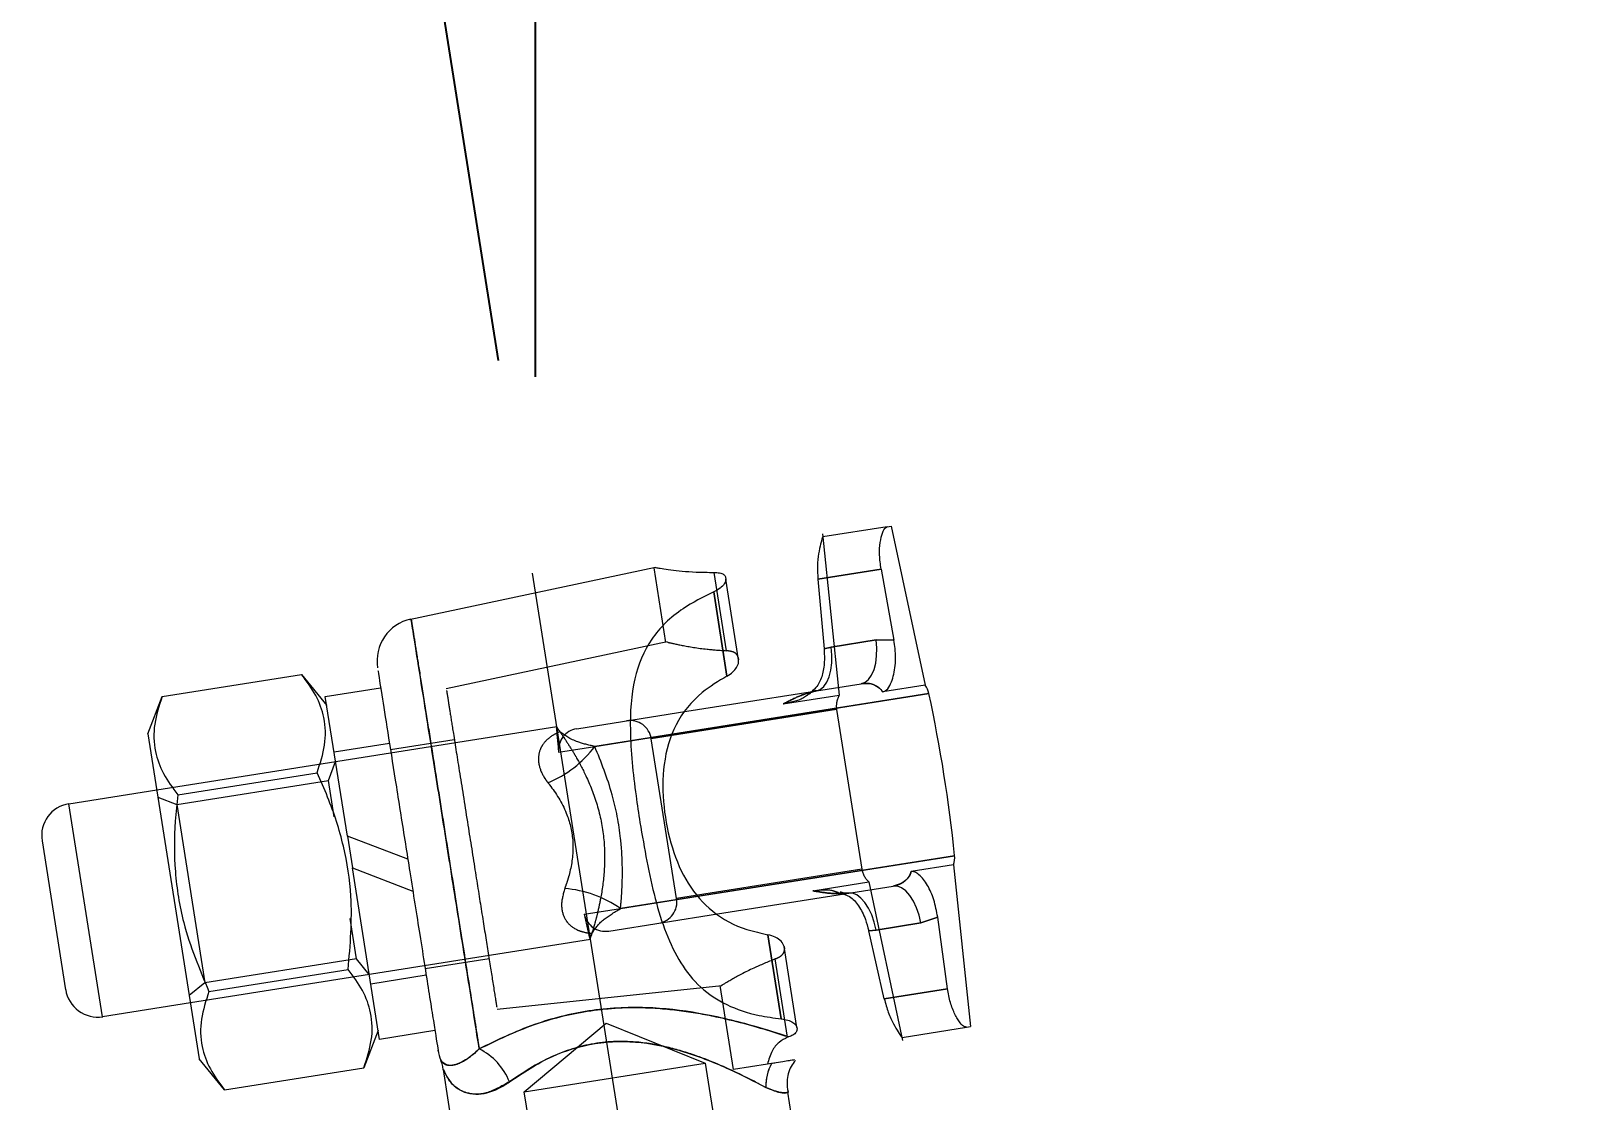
# Model space of a CAD drawing. Header units: millimetres. Extents: x 89051 to 218395, y -330386 to -125649.
# Drawn here: x 91336.1 to 91408.5, y -126572 to -126522.4 of the extents above; entities that cross this region are included whole.
import ezdxf

# ---------------------------------------------------------------- set-up
doc = ezdxf.new("R2010")
doc.units = ezdxf.units.MM
doc.header["$LTSCALE"] = 13
for name, pattern in [('ACAD_ISO04W100', [30, 24, -3, 0, -3]), ('CENTER', [50.8, 31.75, -6.35, 6.35, -6.35]), ('HIDDEN', [9.525, 6.35, -3.175])]:
    doc.linetypes.add(name, pattern=pattern)
doc.layers.get('0').update_dxf_attribs({"color": 1, "linetype": 'CENTER'})
doc.layers.add('标注、文本', color=3, linetype='Continuous', lineweight=25)
doc.styles.get("Standard").update_dxf_attribs({"font": 'gbenor.shx', "bigfont": 'gbcbig.shx'})
doc.dimstyles.new('1-15', dxfattribs={"dimscale": 20, "dimtxt": 3.5, "dimasz": 2, "dimexe": 1.5, "dimexo": 0.5, "dimgap": 0.5, "dimtad": 1, "dimtoh": 1, "dimdec": 1, "dimdsep": 46, "dimtxsty": 'Standard', "dimcen": 2.5, "dimclrd": 3, "dimclre": 3, "dimclrt": 3, "dimadec": 0, "dimazin": 2, "dimtfac": 1, "dimtdec": 1, "dimtmove": 0, "dimatfit": 2, "dimfxl": 1, "dimarcsym": 0})

# ---------------------------------------------------------------- blocks, each defined once
blk = doc.blocks.new('125506')
at = {"color": 7, "linetype": 'HIDDEN', "lineweight": 0}
for p, q in [((72065.296, -123500.354), (72065.819, -123505.336)), ((72060.46, -123503.709), (72060.094, -123501.402)), ((72067.109, -123501.441), (72065.155, -123501.751)), ((72062.328, -123503.966), (72061.945, -123501.544)), ((72062.301, -123501.697), (72062.309, -123501.748)), ((72062.346, -123504.749), (72061.934, -123502.147)), ((72053.666, -123505.135), (72060.499, -123503.683)), ((72065.348, -123503.902), (72065.57, -123503.851)), ((72065.57, -123503.851), (72066.956, -123503.632)), ((72066.956, -123503.632), (72067.507, -123503.643)), ((72062.694, -123504.179), (72062.705, -123504.245)), ((72051.54, -123504.496), (72051.54, -123504.497)), ((72068.589, -123505.29), (72058.259, -123506.926)), ((72064.088, -123505.61), (72065.819, -123505.336)), ((72057.699, -123506.378), (72061.108, -123505.837)), ((72065.734, -123505.78), (72060.006, -123506.687)), ((72065.734, -123505.78), (72066.517, -123510.718)), ((72044.712, -123508.266), (72057.086, -123506.306)), ((72050.196, -123507.093), (72051.908, -123506.822)), ((72051.939, -123507.02), (72053.915, -123506.707)), ((72058.259, -123506.926), (72060.652, -123506.547)), ((72060.788, -123511.626), (72060.006, -123506.687)), ((72057.14, -123507.103), (72058.259, -123506.926)), ((72050.019, -123507.973), (72050.243, -123507.39)), ((72045.331, -123508.716), (72050.019, -123507.973)), ((72050.197, -123509.099), (72050.019, -123507.973)), ((72044.748, -123508.492), (72045.331, -123508.716)), ((72045.331, -123508.716), (72046.205, -123514.231)), ((72069.383, -123510.302), (72059.053, -123511.938)), ((72066.517, -123510.718), (72060.788, -123511.626)), ((72065.003, -123511.389), (72066.735, -123511.114)), ((72066.735, -123511.114), (72067.776, -123516.014)), ((72059.053, -123511.938), (72061.456, -123511.557)), ((72057.934, -123512.115), (72059.053, -123511.938)), ((72058.689, -123512.633), (72062.049, -123512.101)), ((72050.893, -123513.488), (72050.696, -123512.245)), ((72066.956, -123512.603), (72066.729, -123512.623)), ((72068.342, -123512.383), (72066.956, -123512.603)), ((72068.862, -123512.202), (72068.342, -123512.383)), ((72058.129, -123512.89), (72045.755, -123514.85)), ((72064.025, -123515.347), (72063.613, -123512.746)), ((72064.109, -123513.114), (72064.12, -123513.18)), ((72050.893, -123513.488), (72046.205, -123514.231)), ((72051.286, -123513.974), (72050.893, -123513.488)), ((72054.989, -123513.489), (72053.014, -123513.802)), ((72064.221, -123515.918), (72063.837, -123513.496)), ((72053.045, -123513.999), (72051.333, -123514.271)), ((72046.205, -123514.231), (72045.719, -123514.624)), ((72062.185, -123514.331), (72055.238, -123515.061)), ((72062.551, -123516.915), (72062.14, -123514.318)), ((72067.211, -123514.729), (72069.165, -123514.419)), ((72056.079, -123517.602), (72058.611, -123515.478)), ((72058.611, -123515.478), (72061.676, -123516.716)), ((72064.505, -123515.611), (72064.513, -123515.662)), ((72056.079, -123517.602), (72061.676, -123516.716)), ((72061.676, -123516.716), (72063.24, -123526.593)), ((72063.596, -123516.749), (72062.551, -123516.915)), ((72057.644, -123527.479), (72056.079, -123517.602))]:
    blk.add_line(p, q, dxfattribs=at)
at = {"color": 7, "linetype": 'Continuous', "lineweight": 15}
for p, q in [((72067.301, -123500.132), (72065.308, -123500.447)), ((72067.301, -123500.132), (72067.425, -123500.112)), ((72067.425, -123500.112), (72068.47, -123505.03)), ((72052.522, -123502.996), (72060.136, -123501.377)), ((72065.155, -123501.751), (72067.109, -123501.441)), ((72067.109, -123501.441), (72067.507, -123503.643)), ((72062.301, -123501.697), (72062.309, -123501.748)), ((72062.705, -123504.245), (72062.309, -123501.748)), ((72065.155, -123501.751), (72065.348, -123503.902)), ((72061.934, -123502.147), (72062.346, -123504.749)), ((72065.57, -123503.851), (72065.348, -123503.902)), ((72066.956, -123503.632), (72065.57, -123503.851)), ((72067.507, -123503.643), (72066.956, -123503.632)), ((72044.883, -123505.378), (72049.188, -123504.696)), ((72049.188, -123504.696), (72049.969, -123505.661)), ((72044.438, -123506.537), (72044.883, -123505.378)), ((72049.925, -123505.381), (72051.637, -123505.11)), ((72050.608, -123509.694), (72049.925, -123505.381)), ((72061.108, -123505.837), (72066.496, -123504.984)), ((72068.47, -123505.03), (72067.161, -123505.238)), ((72044.438, -123506.537), (72046.029, -123516.579)), ((72045.365, -123508.42), (72049.67, -123507.738)), ((72041.998, -123508.695), (72044.712, -123508.266)), ((72050.608, -123509.694), (72050.765, -123510.682)), ((72052.477, -123510.411), (72050.608, -123509.694)), ((72041.167, -123509.84), (72041.897, -123514.449)), ((72050.765, -123510.682), (72052.633, -123511.399)), ((72051.604, -123515.983), (72050.765, -123510.682)), ((72069.35, -123510.586), (72068.041, -123510.793)), ((72069.35, -123510.586), (72069.876, -123515.586)), ((72062.049, -123512.101), (72067.487, -123511.24)), ((72066.729, -123512.623), (72066.956, -123512.603)), ((72067.211, -123514.729), (72066.729, -123512.623)), ((72066.956, -123512.603), (72068.342, -123512.383)), ((72068.342, -123512.383), (72068.862, -123512.202)), ((72069.165, -123514.419), (72068.862, -123512.202)), ((72063.613, -123512.746), (72064.025, -123515.347)), ((72064.505, -123515.611), (72064.109, -123513.114)), ((72046.328, -123514.502), (72050.633, -123513.82)), ((72069.165, -123514.419), (72067.211, -123514.729)), ((72045.755, -123514.85), (72043.041, -123515.28)), ((72051.56, -123515.703), (72051.115, -123516.862)), ((72053.316, -123515.711), (72051.604, -123515.983)), ((72064.252, -123515.907), (72064.221, -123515.918)), ((72064.505, -123515.611), (72064.513, -123515.662)), ((72067.759, -123515.921), (72069.751, -123515.606)), ((72069.751, -123515.606), (72069.876, -123515.586)), ((72046.81, -123517.543), (72046.029, -123516.579)), ((72046.81, -123517.543), (72051.115, -123516.862)), ((72054.565, -123523.168), (72053.575, -123516.918)), ((72063.721, -123516.73), (72063.596, -123516.749)), ((72064.214, -123517.61), (72064.836, -123521.541))]:
    blk.add_line(p, q, dxfattribs=at)
at = {"color": 8, "linetype": 'Continuous', "lineweight": 15}
for p, q in [((72060.652, -123506.547), (72068.589, -123505.29)), ((72043.041, -123515.28), (72041.998, -123508.695)), ((72061.456, -123511.557), (72069.383, -123510.302))]:
    blk.add_line(p, q, dxfattribs=at)
at = {"color": 7, "linetype": 'Continuous', "lineweight": 15, "flags": 128}
for points in [[(72065.11, -123505.204), (72065.231, -123505.16), (72065.339, -123505.071), (72065.432, -123504.94), (72065.506, -123504.77), (72065.558, -123504.569), (72065.587, -123504.343), (72065.591, -123504.101), (72065.57, -123503.851)], [(72066.496, -123504.984), (72066.617, -123504.941), (72066.725, -123504.852), (72066.818, -123504.72), (72066.892, -123504.551), (72066.944, -123504.35), (72066.973, -123504.124), (72066.977, -123503.882), (72066.956, -123503.632)], [(72066.956, -123512.603), (72066.899, -123512.359), (72066.82, -123512.13), (72066.723, -123511.924), (72066.612, -123511.749), (72066.489, -123511.611), (72066.36, -123511.514), (72066.229, -123511.463), (72066.101, -123511.459)], [(72068.342, -123512.383), (72068.285, -123512.139), (72068.206, -123511.91), (72068.109, -123511.705), (72067.997, -123511.529), (72067.875, -123511.391), (72067.746, -123511.295), (72067.615, -123511.243), (72067.487, -123511.24)]]:
    blk.add_lwpolyline(points, dxfattribs=at)
at = {"color": 7, "linetype": 'HIDDEN', "lineweight": 0, "flags": 128}
for points in [[(72065.11, -123505.204), (72065.231, -123505.16), (72065.339, -123505.071), (72065.432, -123504.94), (72065.506, -123504.77), (72065.558, -123504.569), (72065.587, -123504.343), (72065.591, -123504.101), (72065.57, -123503.851)], [(72066.496, -123504.984), (72066.617, -123504.941), (72066.725, -123504.852), (72066.818, -123504.72), (72066.892, -123504.551), (72066.944, -123504.35), (72066.973, -123504.124), (72066.977, -123503.882), (72066.956, -123503.632)], [(72066.956, -123512.603), (72066.899, -123512.359), (72066.82, -123512.13), (72066.723, -123511.924), (72066.612, -123511.749), (72066.489, -123511.611), (72066.36, -123511.514), (72066.229, -123511.463), (72066.101, -123511.459)], [(72068.342, -123512.383), (72068.285, -123512.139), (72068.206, -123511.91), (72068.109, -123511.705), (72067.997, -123511.529), (72067.875, -123511.391), (72067.746, -123511.295), (72067.615, -123511.243), (72067.487, -123511.24)]]:
    blk.add_lwpolyline(points, dxfattribs=at)
at = {"color": 7, "linetype": 'Continuous', "lineweight": 15}
for centre, radius, start, end in [((72052.857, -123504.288), 1.333, 102.2626, 189.0001), ((72067.937, -123505.431), 0.667, 12.1944, 36.9344), ((72024.086, -123514.907), 45.53, 5.8056, 12.1944), ((72042.155, -123509.683), 1, 99, 189), ((72068.719, -123510.369), 0.667, 341.0656, 5.8056), ((72042.885, -123514.292), 1, 189, 279), ((72054.73, -123516.117), 1.333, 189, 202.4706), ((72053.841, -123517.985), 1.905, 21.2798, 63.724), ((72065.094, -123517.448), 1.55, 152.3884, 180.7455)]:
    blk.add_arc(centre, radius, start, end, dxfattribs=at)
at = {"color": 7, "linetype": 'HIDDEN', "lineweight": 0}
for centre, radius, start, end in [((72066.393, -123505.675), 0.667, 149.357, 189), ((72102.436, -123502.498), 45.53, 184.8484, 185.8056), ((72059.347, -123506.791), 0.667, 9, 99), ((72057.803, -123507.036), 0.667, 99, 185.8056), ((72055.468, -123504.819), 3.497, 292.5748, 322.9518), ((72067.175, -123510.614), 0.667, 189, 228.643), ((72057.05, -123514.804), 3.497, 55.0482, 85.4252), ((72060.13, -123511.73), 0.667, 279, 9), ((72058.585, -123511.974), 0.667, 192.1944, 279), ((72102.436, -123502.498), 45.53, 192.1944, 193.1475), ((72053.841, -123517.985), 1.905, 21.2798, 63.724), ((72065.094, -123517.448), 1.55, 152.3884, 180.7455)]:
    blk.add_arc(centre, radius, start, end, dxfattribs=at)
at = {"color": 7, "linetype": 'Continuous', "lineweight": 15, "extrusion": (-6.43376e-16, -1.01901e-16, -1)}
for centre, start_param, end_param in [((72065.517, -123501.764), 4.711438, 4.712389), ((72067.55, -123514.604), 1.570796, 1.571747)]:
    blk.add_ellipse(centre, major_axis=(2.634, 0.417), ratio=0.5, start_param=start_param, end_param=end_param, dxfattribs=at)
at = {"color": 7, "linetype": 'Continuous', "lineweight": 15}
for points, knots in [([(72065.306, -123500.448), (72065.303, -123500.454), (72065.297, -123500.47), (72065.242, -123500.638), (72065.175, -123500.951), (72065.133, -123501.334), (72065.148, -123501.613), (72065.155, -123501.751)], [0, 0, 0, 0, 0.15553, 0.390958, 0.598532, 0.800532, 1, 1, 1, 1]), ([(72067.109, -123501.441), (72067.09, -123501.294), (72067.05, -123500.998), (72067.077, -123500.603), (72067.149, -123500.306), (72067.233, -123500.159), (72067.283, -123500.139), (72067.301, -123500.132)], [0, 0, 0, 0, 0.219315, 0.438629, 0.657824, 0.877172, 1, 1, 1, 1]), ([(72060.14, -123501.395), (72060.137, -123501.395), (72060.13, -123501.394), (72060.571, -123501.463), (72061.225, -123501.534), (72061.754, -123501.542), (72061.945, -123501.544)], [0, 0, 0, 0, 0.199016, 0.505149, 0.821936, 1, 1, 1, 1]), ([(72062.309, -123501.748), (72062.306, -123501.788), (72062.301, -123501.867), (72062.183, -123502.002), (72062.044, -123502.097), (72061.951, -123502.14), (72061.934, -123502.147)], [0, 0, 0, 0, 0.311905, 0.623821, 0.931284, 1, 1, 1, 1]), ([(72061.945, -123501.544), (72062.006, -123501.547), (72062.128, -123501.553), (72062.248, -123501.602), (72062.293, -123501.656), (72062.3, -123501.692), (72062.301, -123501.697)], [0, 0, 0, 0, 0.309294, 0.618055, 0.94119, 1, 1, 1, 1]), ([(72061.934, -123502.147), (72061.606, -123502.311), (72060.822, -123502.701), (72059.938, -123503.575), (72059.413, -123504.839), (72059.309, -123506.476), (72059.466, -123508.03), (72059.612, -123509), (72059.654, -123509.274)], [0, 0, 0, 0, 0.128291, 0.306114, 0.486238, 0.683626, 0.910693, 1, 1, 1, 1]), ([(72065.348, -123503.902), (72065.355, -123504.058), (72065.369, -123504.369), (72065.287, -123504.787), (72065.131, -123505.107), (72064.956, -123505.238), (72064.878, -123505.296)], [0, 0, 0, 0, 0.260672, 0.521157, 0.787349, 1, 1, 1, 1]), ([(72067.161, -123505.238), (72067.202, -123505.221), (72067.307, -123505.178), (72067.449, -123504.922), (72067.56, -123504.506), (72067.565, -123504.021), (72067.52, -123503.727), (72067.507, -123503.643)], [0, 0, 0, 0, 0.0997822, 0.2577358, 0.5631336, 0.8761849, 1, 1, 1, 1]), ([(72062.346, -123504.749), (72062.41, -123504.708), (72062.536, -123504.627), (72062.657, -123504.474), (72062.711, -123504.344), (72062.706, -123504.27), (72062.705, -123504.245)], [0, 0, 0, 0, 0.267328, 0.533113, 0.842483, 1, 1, 1, 1]), ([(72049.67, -123507.738), (72049.764, -123507.452), (72049.954, -123506.875), (72049.929, -123506.068), (72049.662, -123505.336), (72049.347, -123504.911), (72049.188, -123504.696)], [0, 0, 0, 0, 0.264604, 0.534947, 0.765343, 1, 1, 1, 1]), ([(72051.553, -123504.58), (72051.553, -123504.581), (72051.553, -123504.583), (72051.674, -123505.346), (72051.868, -123506.569), (72052.116, -123508.134), (72052.35, -123509.614), (72052.599, -123511.185), (72052.811, -123512.52), (72053.005, -123513.749), (72053.144, -123514.627), (72053.26, -123515.359), (72053.37, -123516.054), (72053.432, -123516.445), (72053.412, -123516.315), (72053.411, -123516.31)], [0, 0, 0, 0, 0.083522, 0.193798, 0.292408, 0.3841, 0.476004, 0.519801, 0.621136, 0.679781, 0.738475, 0.802606, 0.866782, 0.994951, 1, 1, 1, 1]), ([(72062.346, -123504.749), (72062.08, -123504.909), (72061.423, -123505.307), (72060.709, -123506.2), (72060.348, -123507.433), (72060.354, -123508.777), (72060.615, -123510.074), (72061.107, -123511.212), (72061.873, -123512.087), (72062.759, -123512.559), (72063.393, -123512.698), (72063.613, -123512.746)], [0, 0, 0, 0, 0.089615, 0.221363, 0.348002, 0.468039, 0.583548, 0.696763, 0.813445, 0.935236, 1, 1, 1, 1]), ([(72044.883, -123505.378), (72044.789, -123505.664), (72044.599, -123506.241), (72044.624, -123507.048), (72044.891, -123507.78), (72045.206, -123508.205), (72045.365, -123508.42)], [0, 0, 0, 0, 0.264604, 0.534947, 0.765343, 1, 1, 1, 1]), ([(72066.496, -123504.984), (72066.582, -123504.977), (72066.747, -123504.964), (72066.974, -123505.046), (72067.103, -123505.155), (72067.153, -123505.227), (72067.161, -123505.238)], [0, 0, 0, 0, 0.33564, 0.650076, 0.94656, 1, 1, 1, 1]), ([(72050.633, -123513.82), (72050.697, -123513.063), (72050.805, -123511.787), (72050.522, -123509.988), (72050.113, -123508.722), (72049.782, -123507.987), (72049.67, -123507.738)], [0, 0, 0, 0, 0.363593, 0.612792, 0.86871, 1, 1, 1, 1]), ([(72045.365, -123508.42), (72045.335, -123508.691), (72045.249, -123509.48), (72045.249, -123510.809), (72045.532, -123512.609), (72046.033, -123513.802), (72046.328, -123514.502)], [0, 0, 0, 0, 0.131291, 0.380797, 0.636406, 1, 1, 1, 1]), ([(72059.654, -123509.274), (72059.793, -123510.079), (72060.003, -123511.288), (72060.444, -123512.709), (72060.891, -123513.644), (72061.503, -123514.401), (72062.314, -123514.943), (72063.183, -123515.236), (72063.792, -123515.316), (72064.025, -123515.347)], [0, 0, 0, 0, 0.261736, 0.392969, 0.524295, 0.655604, 0.786629, 0.918439, 1, 1, 1, 1]), ([(72068.041, -123510.793), (72068.037, -123510.806), (72068.011, -123510.889), (72067.922, -123511.033), (72067.732, -123511.181), (72067.57, -123511.219), (72067.487, -123511.24)], [0, 0, 0, 0, 0.05344, 0.349924, 0.66436, 1, 1, 1, 1]), ([(72068.862, -123512.202), (72068.828, -123512.02), (72068.759, -123511.656), (72068.555, -123511.206), (72068.344, -123510.93), (72068.162, -123510.796), (72068.077, -123510.794), (72068.041, -123510.793)], [0, 0, 0, 0, 0.272264, 0.543354, 0.806307, 0.917665, 1, 1, 1, 1]), ([(72065.831, -123511.46), (72065.937, -123511.486), (72066.17, -123511.544), (72066.427, -123511.84), (72066.622, -123512.22), (72066.697, -123512.503), (72066.729, -123512.623)], [0, 0, 0, 0, 0.231812, 0.512298, 0.79357, 1, 1, 1, 1]), ([(72064.109, -123513.114), (72064.087, -123513.057), (72064.046, -123512.95), (72063.862, -123512.814), (72063.693, -123512.768), (72063.613, -123512.746)], [0, 0, 0, 0, 0.3698867, 0.7034555, 1, 1, 1, 1]), ([(72051.115, -123516.862), (72051.209, -123516.576), (72051.399, -123515.999), (72051.374, -123515.192), (72051.107, -123514.46), (72050.792, -123514.035), (72050.633, -123513.82)], [0, 0, 0, 0, 0.264604, 0.534947, 0.765343, 1, 1, 1, 1]), ([(72046.328, -123514.502), (72046.234, -123514.788), (72046.044, -123515.365), (72046.069, -123516.171), (72046.336, -123516.904), (72046.651, -123517.329), (72046.81, -123517.543)], [0, 0, 0, 0, 0.264604, 0.534947, 0.765343, 1, 1, 1, 1]), ([(72069.751, -123515.606), (72069.713, -123515.597), (72069.637, -123515.58), (72069.472, -123515.371), (72069.314, -123515.048), (72069.211, -123514.708), (72069.176, -123514.49), (72069.165, -123514.419)], [0, 0, 0, 0, 0.226703, 0.453689, 0.674639, 0.893771, 1, 1, 1, 1]), ([(72064.252, -123515.907), (72063.912, -123515.797), (72063.122, -123515.54), (72061.595, -123515.163), (72059.832, -123514.953), (72058.067, -123515.045), (72056.249, -123515.51), (72055.234, -123516.008), (72054.685, -123516.277)], [0, 0, 0, 0, 0.139514, 0.3243, 0.481762, 0.645733, 0.808421, 1, 1, 1, 1]), ([(72067.211, -123514.729), (72067.249, -123514.871), (72067.326, -123515.156), (72067.493, -123515.515), (72067.644, -123515.77), (72067.741, -123515.902), (72067.752, -123515.916), (72067.756, -123515.922)], [0, 0, 0, 0, 0.212122, 0.424388, 0.632518, 0.834235, 1, 1, 1, 1]), ([(72064.025, -123515.347), (72064.096, -123515.359), (72064.238, -123515.382), (72064.396, -123515.458), (72064.484, -123515.538), (72064.499, -123515.592), (72064.505, -123515.611)], [0, 0, 0, 0, 0.271472, 0.541974, 0.837873, 1, 1, 1, 1]), ([(72064.221, -123515.918), (72064.128, -123515.964), (72063.933, -123516.061), (72063.712, -123516.35), (72063.637, -123516.609), (72063.596, -123516.749)], [0, 0, 0, 0, 0.292573, 0.614726, 1, 1, 1, 1]), ([(72064.513, -123515.662), (72064.51, -123515.695), (72064.505, -123515.761), (72064.403, -123515.846), (72064.297, -123515.889), (72064.252, -123515.907)], [0, 0, 0, 0, 0.366385, 0.73366, 1, 1, 1, 1]), ([(72055.617, -123517.294), (72056.036, -123517.013), (72056.793, -123516.505), (72058.26, -123516.038), (72059.709, -123516.027), (72061.138, -123516.363), (72062.507, -123516.922), (72063.192, -123517.283), (72063.544, -123517.468)], [0, 0, 0, 0, 0.182869, 0.330834, 0.479144, 0.627187, 0.808681, 1, 1, 1, 1]), ([(72053.571, -123516.919), (72053.569, -123516.898), (72053.562, -123516.822), (72053.534, -123516.724), (72053.506, -123516.65), (72053.497, -123516.626)], [0, 0, 0, 0, 0.208467, 0.750038, 1, 1, 1, 1]), ([(72064.435, -123516.616), (72064.421, -123516.619), (72064.396, -123516.623), (72064.031, -123516.68), (72063.77, -123516.722), (72063.721, -123516.73)], [0, 0, 0, 0, 0.4993083, 0.9062927, 1, 1, 1, 1]), ([(72064.46, -123516.634), (72064.415, -123516.693), (72064.272, -123516.882), (72064.176, -123517.233), (72064.217, -123517.501), (72064.233, -123517.608)], [0, 0, 0, 0, 0.216465, 0.685811, 1, 1, 1, 1])]:
    blk.add_open_spline(points, degree=3, knots=knots, dxfattribs=at)
at = {"color": 8, "linetype": 'Continuous', "lineweight": 15}
for points, knots in [([(72054.685, -123516.277), (72054.639, -123515.989), (72054.553, -123515.446), (72054.381, -123514.359), (72054.198, -123513.204), (72054.002, -123511.963), (72053.813, -123510.771), (72053.567, -123509.218), (72053.276, -123507.382), (72052.973, -123505.471), (72052.736, -123503.971), (72052.618, -123503.229), (72052.579, -123502.978), (72052.583, -123503.004), (72052.584, -123503.011)], [0, 0, 0, 0, 0.08065, 0.152535, 0.227178, 0.290918, 0.356985, 0.413245, 0.530447, 0.64536, 0.766539, 0.899876, 0.972415, 1, 1, 1, 1]), ([(72054.685, -123516.277), (72054.618, -123516.339), (72054.391, -123516.553), (72054.004, -123516.769), (72053.646, -123516.825), (72053.494, -123516.619), (72053.499, -123516.624), (72053.5, -123516.625)], [0, 0, 0, 0, 0.089163, 0.303876, 0.580335, 0.922227, 1, 1, 1, 1]), ([(72053.579, -123516.918), (72053.577, -123516.912), (72053.573, -123516.902), (72053.604, -123516.98), (72053.703, -123517.191), (72053.991, -123517.533), (72054.501, -123517.74), (72055.146, -123517.601), (72055.507, -123517.365), (72055.617, -123517.294)], [0, 0, 0, 0, 0.033425, 0.063804, 0.220681, 0.380977, 0.663809, 0.897661, 1, 1, 1, 1]), ([(72063.544, -123517.468), (72063.691, -123517.525), (72064.099, -123517.681), (72064.169, -123517.638), (72064.213, -123517.61)], [0, 0, 0, 0, 0.360768, 1, 1, 1, 1])]:
    blk.add_open_spline(points, degree=3, knots=knots, dxfattribs=at)
at = {"color": 7, "linetype": 'HIDDEN', "lineweight": 0}
for points, knots in [([(72052.584, -123503.011), (72052.584, -123503.009), (72052.583, -123503.005), (72052.625, -123503.273), (72052.707, -123503.791), (72052.831, -123504.57), (72052.984, -123505.537), (72053.165, -123506.679), (72053.406, -123508.199), (72053.61, -123509.488), (72053.854, -123511.029), (72054.093, -123512.538), (72054.402, -123514.493), (72054.588, -123515.668), (72054.668, -123516.172), (72054.685, -123516.277)], [0, 0, 0, 0, 0.046837, 0.123612, 0.202712, 0.278721, 0.357448, 0.427276, 0.499788, 0.618459, 0.624798, 0.738528, 0.850784, 0.968999, 1, 1, 1, 1]), ([(72060.503, -123503.702), (72060.501, -123503.702), (72060.497, -123503.701), (72060.933, -123503.798), (72061.583, -123503.914), (72062.123, -123503.952), (72062.328, -123503.966)], [0, 0, 0, 0, 0.199474, 0.497182, 0.809084, 1, 1, 1, 1]), ([(72062.694, -123504.179), (72062.679, -123504.139), (72062.65, -123504.057), (72062.513, -123503.985), (72062.384, -123503.972), (72062.328, -123503.966)], [0, 0, 0, 0, 0.36243, 0.726288, 1, 1, 1, 1]), ([(72053.675, -123505.191), (72053.679, -123505.217), (72053.686, -123505.26), (72053.775, -123505.825), (72053.891, -123506.559), (72054.074, -123507.715), (72054.319, -123509.258), (72054.564, -123510.805), (72054.778, -123512.158), (72054.967, -123513.349), (72055.123, -123514.334), (72055.226, -123514.983), (72055.226, -123514.984), (72055.226, -123514.984)], [0, 0, 0, 0, 0.116595, 0.187337, 0.26069, 0.358772, 0.457465, 0.541866, 0.619663, 0.702045, 0.797172, 0.909851, 1, 1, 1, 1]), ([(72065.11, -123505.204), (72064.962, -123505.242), (72064.651, -123505.323), (72064.323, -123505.489), (72064.132, -123505.587), (72064.088, -123505.61)], [0, 0, 0, 0, 0.4134228, 0.8636555, 1, 1, 1, 1]), ([(72064.088, -123505.61), (72064.132, -123505.587), (72064.323, -123505.489), (72064.651, -123505.323), (72064.962, -123505.242), (72065.11, -123505.204)], [0, 0, 0, 0, 0.1363445, 0.5865772, 1, 1, 1, 1]), ([(72064.878, -123505.296), (72064.853, -123505.319), (72064.685, -123505.472), (72064.393, -123505.554), (72064.128, -123505.603), (72064.088, -123505.61)], [0, 0, 0, 0, 0.1294795, 0.8669301, 1, 1, 1, 1]), ([(72065.152, -123505.2), (72065.135, -123505.202), (72065.072, -123505.209), (72064.974, -123505.222), (72064.892, -123505.304), (72064.889, -123505.307)], [0, 0, 0, 0, 0.274049, 0.970483, 1, 1, 1, 1]), ([(72067.161, -123505.238), (72067.153, -123505.227), (72067.103, -123505.155), (72066.974, -123505.046), (72066.747, -123504.964), (72066.582, -123504.977), (72066.496, -123504.984)], [0, 0, 0, 0, 0.05344, 0.349924, 0.66436, 1, 1, 1, 1]), ([(72057.181, -123506.47), (72057.135, -123506.406), (72057.064, -123506.306), (72057.084, -123506.334), (72057.092, -123506.345)], [0, 0, 0, 0, 0.636417, 1, 1, 1, 1]), ([(72057.181, -123506.47), (72057.168, -123506.476), (72057.067, -123506.519), (72056.846, -123506.642), (72056.662, -123506.827), (72056.532, -123507.088), (72056.502, -123507.298), (72056.55, -123507.6), (72056.647, -123507.83), (72056.777, -123508.003), (72056.811, -123508.048)], [0, 0, 0, 0, 0.019768, 0.152009, 0.376167, 0.45631, 0.662525, 0.72607, 0.928813, 1, 1, 1, 1]), ([(72057.119, -123506.384), (72057.176, -123506.463), (72057.277, -123506.602), (72057.47, -123506.907), (72057.553, -123507.038)], [0, 0, 0, 0, 0.569646, 1, 1, 1, 1]), ([(72058.259, -123506.926), (72058.258, -123506.926), (72058.061, -123506.881), (72057.578, -123506.768), (72057.334, -123506.585), (72057.181, -123506.47)], [0, 0, 0, 0, 0.002447, 0.372483, 1, 1, 1, 1]), ([(72057.553, -123507.038), (72057.595, -123507.107), (72057.732, -123507.337), (72058.016, -123507.869), (72058.355, -123508.714), (72058.562, -123509.734), (72058.573, -123510.73), (72058.468, -123511.509), (72058.381, -123511.898), (72058.347, -123512.05)], [0, 0, 0, 0, 0.059142, 0.19591, 0.373095, 0.550947, 0.716442, 0.889189, 1, 1, 1, 1]), ([(72059.053, -123511.938), (72059.062, -123511.841), (72059.118, -123511.249), (72059.127, -123510.508), (72059.023, -123509.417), (72058.813, -123508.303), (72058.454, -123507.412), (72058.259, -123506.926)], [0, 0, 0, 0, 0.059845, 0.367115, 0.424332, 0.68662, 1, 1, 1, 1]), ([(72056.811, -123508.048), (72056.828, -123508.07), (72057.042, -123508.343), (72057.392, -123508.893), (72057.556, -123509.549), (72057.582, -123509.915), (72057.592, -123510.309), (72057.515, -123510.737), (72057.394, -123511.135), (72057.352, -123511.253), (72057.328, -123511.318)], [0, 0, 0, 0, 0.025388, 0.321228, 0.556709, 0.571535, 0.626414, 0.885089, 0.935936, 1, 1, 1, 1]), ([(72067.487, -123511.24), (72067.57, -123511.219), (72067.732, -123511.181), (72067.922, -123511.033), (72068.011, -123510.889), (72068.037, -123510.806), (72068.041, -123510.793)], [0, 0, 0, 0, 0.33564, 0.650076, 0.94656, 1, 1, 1, 1]), ([(72057.328, -123511.318), (72057.28, -123511.496), (72057.222, -123511.703), (72057.242, -123512.042), (72057.306, -123512.225), (72057.483, -123512.461), (72057.648, -123512.576), (72057.904, -123512.665), (72058.044, -123512.693), (72058.154, -123512.703), (72058.168, -123512.705)], [0, 0, 0, 0, 0.23485, 0.273776, 0.503367, 0.54344, 0.787346, 0.847818, 0.98021, 1, 1, 1, 1]), ([(72065.003, -123511.389), (72065.205, -123511.363), (72065.511, -123511.324), (72065.75, -123511.426), (72065.831, -123511.46)], [0, 0, 0, 0, 0.662203, 1, 1, 1, 1]), ([(72065.003, -123511.389), (72065.052, -123511.397), (72065.264, -123511.431), (72065.627, -123511.487), (72065.948, -123511.468), (72066.101, -123511.459)], [0, 0, 0, 0, 0.136344, 0.586577, 1, 1, 1, 1]), ([(72066.101, -123511.459), (72065.948, -123511.468), (72065.627, -123511.487), (72065.264, -123511.431), (72065.052, -123511.397), (72065.003, -123511.389)], [0, 0, 0, 0, 0.413423, 0.863656, 1, 1, 1, 1]), ([(72065.846, -123511.416), (72065.905, -123511.435), (72066.039, -123511.479), (72066.105, -123511.46), (72066.142, -123511.45)], [0, 0, 0, 0, 0.437675, 1, 1, 1, 1]), ([(72058.347, -123512.05), (72058.32, -123512.157), (72058.231, -123512.51), (72058.175, -123512.684), (72058.137, -123512.806)], [0, 0, 0, 0, 0.3036875, 1, 1, 1, 1]), ([(72058.168, -123512.705), (72058.262, -123512.564), (72058.43, -123512.314), (72058.846, -123512.062), (72059.052, -123511.939), (72059.053, -123511.938)], [0, 0, 0, 0, 0.557787, 0.997553, 1, 1, 1, 1]), ([(72058.123, -123512.849), (72058.119, -123512.862), (72058.108, -123512.898), (72058.145, -123512.779), (72058.168, -123512.705)], [0, 0, 0, 0, 0.368745, 1, 1, 1, 1]), ([(72063.837, -123513.496), (72063.607, -123513.59), (72063.051, -123513.819), (72062.453, -123514.149), (72062.128, -123514.344), (72062.172, -123514.317), (72062.183, -123514.311)], [0, 0, 0, 0, 0.232525, 0.561446, 0.891546, 1, 1, 1, 1]), ([(72063.837, -123513.496), (72063.894, -123513.47), (72064.007, -123513.42), (72064.102, -123513.318), (72064.126, -123513.236), (72064.121, -123513.188), (72064.12, -123513.18)], [0, 0, 0, 0, 0.302487, 0.604177, 0.927744, 1, 1, 1, 1]), ([(72054.685, -123516.277), (72055.231, -123516.009), (72056.233, -123515.518), (72058.016, -123515.056), (72059.591, -123514.96), (72060.955, -123515.08), (72062.352, -123515.333), (72063.476, -123515.651), (72064.092, -123515.854), (72064.252, -123515.907)], [0, 0, 0, 0, 0.190655, 0.349569, 0.509461, 0.622936, 0.736509, 0.93138, 1, 1, 1, 1]), ([(72053.5, -123516.625), (72053.498, -123516.623), (72053.493, -123516.615), (72053.585, -123516.762), (72053.812, -123516.817), (72054.231, -123516.67), (72054.536, -123516.405), (72054.685, -123516.277)], [0, 0, 0, 0, 0.069941, 0.258386, 0.588374, 0.800094, 1, 1, 1, 1]), ([(72063.544, -123517.468), (72063.333, -123517.357), (72062.783, -123517.065), (72061.755, -123516.596), (72060.616, -123516.232), (72059.518, -123516.022), (72058.22, -123516.048), (72056.782, -123516.513), (72056.034, -123517.014), (72055.617, -123517.294)], [0, 0, 0, 0, 0.120329, 0.314072, 0.419625, 0.529073, 0.673506, 0.818062, 1, 1, 1, 1]), ([(72055.617, -123517.294), (72055.373, -123517.433), (72054.886, -123517.712), (72054.169, -123517.663), (72053.76, -123517.324), (72053.579, -123516.92), (72053.579, -123516.918), (72053.579, -123516.918)], [0, 0, 0, 0, 0.2248592, 0.449181, 0.7757164, 0.9433115, 1, 1, 1, 1]), ([(72064.213, -123517.61), (72064.213, -123517.61), (72064.302, -123517.61), (72064.07, -123517.686), (72063.688, -123517.528), (72063.544, -123517.468)], [0, 0, 0, 0, 0.001457, 0.625597, 1, 1, 1, 1])]:
    blk.add_open_spline(points, degree=3, knots=knots, dxfattribs=at)
at = {"layer": '标注、文本', "color": 1, "linetype": 'ACAD_ISO04W100', "lineweight": 15}
blk.add_line((72088.908, -123706.762), (72056.329, -123501.572), dxfattribs=at)
blk = doc.blocks.new('*D522')
at = {"layer": 'Defpoints', "color": 0, "transparency": 16777216}
for p in [(91365.792, -126451.163), (91408.792, -126524.816), (91359.296, -126547.55), (91408.164, -126855.335), (91408.792, -126859.301)]:
    blk.add_point(p, dxfattribs=at)
at = {"layer": '标注、文本', "color": 3, "lineweight": -2, "transparency": 16777216}
for p, q in [((91408.792, -126514.816), (91408.792, -126418.904)), ((91357.728, -126537.673), (91339.735, -126424.352)), ((91488.412, -126456.702), (91606.745, -126456.702))]:
    blk.add_line(p, q, dxfattribs=at)
for start, end in [(90, 99.02178), (78.81313, 90), (78.82646, 84.41323), (104.60855, 110.19531)]:
    blk.add_arc((91408.792, -126859.292), 410.387, start, end, dxfattribs=at)
at = {"layer": '标注、文本', "color": 3, "transparency": 16777216}
for points in [[(91448.42, -126457.512), (91449.07, -126444.195), (91408.792, -126448.904)], [(91303.922, -126455.646), (91306.652, -126468.697), (91344.44, -126453.981)]]:
    blk.add_solid(points, dxfattribs=at)
at = {"layer": '标注、文本', "color": 3, "transparency": 16777216, "insert": (91567.578, -126411.702), "char_height": 70, "attachment_point": 5}
blk.add_mtext('8%%D', dxfattribs=at)
blk = doc.blocks.new('*D523')
at = {"layer": 'Defpoints', "color": 0, "transparency": 16777216}
for p in [(91749.081, -126335.079), (91359.438, -126548.442), (91749.081, -126548.442)]:
    blk.add_point(p, dxfattribs=at)
at = {"layer": '标注、文本', "color": 3, "lineweight": -2, "transparency": 16777216}
for p, q in [((91359.438, -126538.442), (91359.438, -126305.079)), ((91749.081, -126538.442), (91749.081, -126305.079)), ((91399.438, -126335.079), (91709.081, -126335.079))]:
    blk.add_line(p, q, dxfattribs=at)
at = {"layer": '标注、文本', "color": 3, "transparency": 16777216}
for points in [[(91399.438, -126328.412), (91399.438, -126341.745), (91359.438, -126335.079)], [(91709.081, -126328.412), (91709.081, -126341.745), (91749.081, -126335.079)]]:
    blk.add_solid(points, dxfattribs=at)
at = {"layer": '标注、文本', "color": 3, "transparency": 16777216, "insert": (91554.259, -126290.079), "char_height": 70, "attachment_point": 5}
blk.add_mtext('340', dxfattribs=at)

msp = doc.modelspace()

# ---------------------------------------------------------------- block references
at = {"layer": '标注、文本', "xscale": 1.5, "yscale": 1.5, "zscale": 1.5}
msp.add_blockref('125506', (-16725.197, 58704.808), dxfattribs=at)

# ---------------------------------------------------------------- dimensions: what is measured, and where the dimension line sits
at = {"layer": '标注、文本'}
dim = msp.add_linear_dim(base=(91749.081, -126335.079), p1=(91359.438, -126548.442), p2=(91749.081, -126548.442), text='340', dimstyle='1-15', dxfattribs=at)
dim.commit()
dim.dimension.update_dxf_attribs({"geometry": '*D523', "text_midpoint": (91554.259, -126290.079)})
dim = msp.add_angular_dim_2l(base=(91365.792, -126451.163), line1=((91408.792, -126859.301), (91408.792, -126524.816)), line2=((91408.164, -126855.335), (91359.296, -126547.55)), text='8%%D', dimstyle='1-15', dxfattribs=at)
dim.commit()
dim.dimension.update_dxf_attribs({"geometry": '*D522', "text_midpoint": (91567.578, -126411.702)})

doc.saveas('drawing.dxf')
